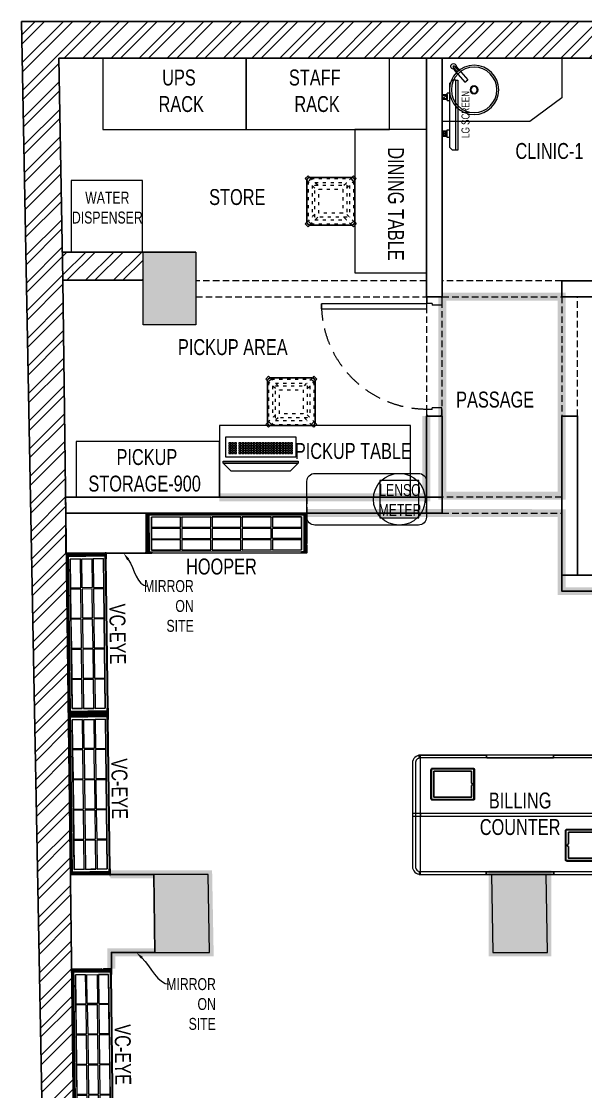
# Model space of a CAD drawing. Header units: feet. Extents: x 8707029 to 8714082, y -5938855 to -5926754.
# Drawn here: x 8707029 to 8710572, y -5933479 to -5926754 of the extents above; entities that cross this region are included whole.
import ezdxf
from ezdxf import colors
from ezdxf.entities.mleader import LeaderData, LeaderLine
from ezdxf.math import Vec2, Vec3

# ---------------------------------------------------------------- set-up
doc = ezdxf.new("R2010")
doc.units = ezdxf.units.FT
doc.header["$LTSCALE"] = 33
doc.header["$MEASUREMENT"] = 0
for name, pattern in [('a_p6_plan_L18$0$HIDDEN', [0.375, 0.25, -0.125]), ('ACAD_ISO03W100', [30, 12, -18]), ('HIDDEN2', [4.7625, 3.175, -1.5875]), ('HIDDENX2', [0.75, 0.5, -0.25])]:
    doc.linetypes.add(name, pattern=pattern)
for name, color, linetype, lineweight in [('A-COL', 243, 'Continuous', 9), ('column hatch', 5, 'Continuous', 0), ('Door', 2, 'Continuous', 13), ('Floor-Unit', 1, 'Continuous', 13), ('LENS-DIM', 252, 'Continuous', 5), ('LENS-DOOR', 34, 'Continuous', 20), ('LENS-PARTITION', 21, 'Continuous', 25), ('LENS-TEXT', 31, 'Continuous', 5), ('LENS_CURTAIN', 5, 'a_p6_plan_L18$0$HIDDEN', 9), ('LK-EQPMT', 3, 'Continuous', 18), ('LK-FF&E FLOOR', 1, 'Continuous', 9), ('LK-FF&E WALL', 1, 'Continuous', 9), ('LK-FLUTTED FINISH', 20, 'Continuous', 30), ('LK-FURNITURE', 13, 'Continuous', 9), ('LK-IT', 3, 'Continuous', 18), ('LK-MIRROR', 133, 'Continuous', 13), ('LK-TILES FINISH', 251, 'Continuous', 5), ('LN-ELEVATION-1', 81, 'Continuous', 25), ('LN-ELEVATION-2', 103, 'Continuous', 20), ('LN-ELEVATION-3', 125, 'Continuous', 18), ('LN-ELEVATION-5', 167, 'Continuous', 5), ('LN-HATCH', 251, 'Continuous', 0), ('PLANO-TXT', 252, 'Continuous', 5), ('TV', 92, 'Continuous', 18)]:
    doc.layers.add(name, color=color, linetype=linetype, lineweight=lineweight)
doc.layers.add('A-WALL', color=1, linetype='Continuous')
doc.layers.add('LAMINATE FINISH', color=80, linetype='Continuous')
doc.styles.add('LK TXT', font='GILC____.TTF', dxfattribs={"height": 100})
doc.styles.get("Standard").update_dxf_attribs({"font": 'GILC____.TTF'})
pattern_1 = [(225, (-9876981.5, 5276021.07), (88.2999593, -88.2999593), []), (225, (-9877040.37, 5276021.07), (88.2999593, -88.2999593), [])]
pattern_2 = [(45, (7858558.917, 3503823.203), (-4.4901280605, 4.4901280605), [])]

# ---------------------------------------------------------------- blocks, each defined once
blk = doc.blocks.new('rtf')
at = {"color": 0, "linetype": 'ByBlock', "lineweight": -2}
for p, q in [((16412.5, -172798.8), (16452.4, -172798.8)), ((16412.5, -172810.8), (16412.5, -172798.8)), ((16412.5, -172810.8), (16452.4, -172810.8)), ((16425.3, -172793.1), (16535.3, -172793.1)), ((16535.3, -172793.1), (16535.3, -172817.1)), ((16425.3, -172817.1), (16535.3, -172817.1))]:
    blk.add_line(p, q, dxfattribs=at)
for centre, radius, start, end in [((16412.5, -172805.1), 17.5, 21.05059, 340.94218), ((16444.5, -172804.8), 9.89, 322.65623, 37.34377)]:
    blk.add_arc(centre, radius, start, end, dxfattribs=at)
blk = doc.blocks.new('dsg')
at = {"color": 0, "linetype": 'ByBlock', "lineweight": -2}
for radius in [155, 143, 25, 20]:
    blk.add_circle((11491.5, -171102.6), radius, dxfattribs=at)
blk.add_blockref('rtf', (-5117.5, 1702.9), dxfattribs=at)
blk = doc.blocks.new('*U38')
at = {"layer": 'LENS-DOOR'}
for p, q in [((548121.7, 1779235.3), (548121.7, 1778573.8)), ((548121.7, 1779235.3), (548153, 1779235.3)), ((548153, 1778573.8), (548153, 1779235.3)), ((547447.3, 1778568.6), (547452.5, 1778568.6)), ((547447.3, 1778484.1), (547447.3, 1778568.6)), ((547452.5, 1778573.8), (547488.9, 1778573.8)), ((547452.5, 1778568.6), (547452.5, 1778573.8)), ((547488.9, 1778539.9), (547488.9, 1778573.8)), ((547488.9, 1778539.9), (547499.3, 1778539.9)), ((547499.3, 1778478.9), (547499.3, 1778539.9)), ((548121.7, 1778573.8), (548153, 1778573.8)), ((548145.2, 1778478.9), (548145.2, 1778539.9)), ((548155.6, 1778539.9), (548145.2, 1778539.9)), ((548192.1, 1778573.8), (548155.6, 1778573.8)), ((548155.6, 1778539.9), (548155.6, 1778573.8)), ((548192.1, 1778568.6), (548192.1, 1778573.8)), ((548197.3, 1778568.6), (548192.1, 1778568.6)), ((548197.3, 1778484.1), (548197.3, 1778568.6)), ((547447.3, 1778484.1), (547452.5, 1778484.1)), ((547452.5, 1778478.9), (547452.5, 1778484.1)), ((547452.5, 1778478.9), (547499.3, 1778478.9)), ((548192.1, 1778478.9), (548145.2, 1778478.9)), ((548192.1, 1778478.9), (548192.1, 1778484.1)), ((548197.3, 1778484.1), (548192.1, 1778484.1))]:
    blk.add_line(p, q, dxfattribs=at)
at = {"layer": 'LENS-DOOR', "color": 7, "linetype": 'HIDDEN2'}
blk.add_ellipse((548153, 1778573.8), major_axis=(-661.5, 0), ratio=1, start_param=-1.570791, end_param=0.051209, dxfattribs=at)
blk = doc.blocks.new('CLENS 600 TYPE 6')
at = {"layer": 'LN-ELEVATION-1', "ltscale": 0.5}
blk.add_lwpolyline([(130, -225), (-130, -225, -0.414214), (-150, -205), (-150, 55, -0.414214), (-130, 75), (130, 75, -0.414214), (150, 55), (150, -205, -0.414214)], format="xyb", close=True, dxfattribs=at)
at = {"layer": 'LN-ELEVATION-3', "linetype": 'ACAD_ISO03W100', "ltscale": 0.05}
for p, q in [((-82.3, 25), (-124.7, 67.4)), ((124.7, 67.4), (-124.7, 67.4)), ((82.3, 25), (124.7, 67.4)), ((-100, 7.3), (-142.4, 49.7)), ((-142.4, -199.7), (-142.4, 49.7)), ((-117.4, -174.7), (-117.4, 24.7)), ((99.7, 42.4), (-99.7, 42.4)), ((100, 7.3), (142.4, 49.7)), ((117.4, -174.7), (117.4, 24.7)), ((142.4, -199.7), (142.4, 49.7)), ((-100, -157.3), (-142.4, -199.7)), ((-82.3, -175), (-124.7, -217.4)), ((99.7, -192.4), (-99.7, -192.4)), ((82.3, -175), (124.7, -217.4)), ((100, -157.3), (142.4, -199.7)), ((124.7, -217.4), (-124.7, -217.4))]:
    blk.add_line(p, q, dxfattribs=at)
for points in [[(-132.2, 74.9), (-124.7, 67.4), (-142.4, 49.7), (-149.9, 57.2)], [(132.2, 74.9), (124.7, 67.4), (142.4, 49.7), (149.9, 57.2)], [(-132.2, -224.9), (-124.7, -217.4), (-142.4, -199.7), (-149.9, -207.2)], [(132.2, -224.9), (124.7, -217.4), (142.4, -199.7), (149.9, -207.2)]]:
    blk.add_lwpolyline(points, dxfattribs=at)
for points in [[(100, -175), (-100, -175), (-100, 25), (100, 25)], [(75, -150), (-75, -150), (-75, 0), (75, 0)]]:
    blk.add_lwpolyline(points, close=True, dxfattribs=at)
at = {"layer": 'LN-ELEVATION-5', "ltscale": 0.5}
for points in [[(-149.9, 57.2), (-160.1, 67.4), (-142.4, 85.1), (-132.2, 74.9)], [(149.9, 57.2), (160.1, 67.4), (142.4, 85.1), (132.2, 74.9)], [(-149.9, -207.2), (-160.1, -217.4), (-142.4, -235.1), (-132.2, -224.9)], [(149.9, -207.2), (160.1, -217.4), (142.4, -235.1), (132.2, -224.9)]]:
    blk.add_lwpolyline(points, dxfattribs=at)
blk = doc.blocks.new('A$C5bd2d32c')
at = {"layer": 'column hatch'}
h = blk.add_hatch(color=8, dxfattribs=at)
h.dxf.hatch_style = 1
h.paths.add_polyline_path([(5306.8, -7955.3), (4976.6, -7955.3), (4976.6, -8361.7), (5306.8, -8476)])
h.paths.add_polyline_path([(8704.7, -9075.9), (8268.8, -9075.9), (8268.8, -9507.7), (8799.1, -9685.6)])
h.paths.add_polyline_path([(3009.9, -7117.2), (2654.3, -7117.2), (2654.3, -7552.1), (3009.9, -7676)])
h.paths.add_polyline_path([(2919.7, -2944.6), (2577.8, -2944.6), (2585.5, -3434.3), (2928.8, -3434.3)])
h.paths.add_polyline_path([(5041.5, -2944.6), (4699.6, -2944.6), (4707.3, -3434.3), (5050.6, -3434.3)])
h.paths.add_polyline_path([(7746.6, -2887), (7318.5, -2953.3), (7392.3, -3430.2), (7820.4, -3363.9)])
h.paths.add_polyline_path([(7147.1, 984.7), (6757.4, 959.9), (6788, 478.3), (7221.3, 505.8)])
h.paths.add_polyline_path([(2842.1, 966.4), (2511.9, 966.4), (2511.9, 509.2), (2842.1, 509.2)])
at = {"layer": 'LN-HATCH'}
h = blk.add_hatch(dxfattribs=at)
h.set_pattern_fill('ANSI32', color=256, scale=333, angle=180)
h.set_pattern_definition(pattern_1)
h.paths.add_polyline_path([(6883.1, 2415.4), (1746.6, 2415.4), (1929.6, -7299.7), (2654.3, -7552.1), (2654.3, -7396.6), (2107.5, -7190.8), (2007.2, 788.6), (1980.9, 2185.4), (6883.1, 2185.4)])
h = blk.add_hatch(dxfattribs=at)
h.set_pattern_fill('ANSI32', color=256, scale=333, angle=180)
h.set_pattern_definition(pattern_1)
h.paths.add_polyline_path([(2511.9, 966.4), (2003.9, 966.4), (2007.2, 788.6), (2511.9, 788.6)])
at = {"layer": 'A-COL'}
for p, q in [((2511.9, 509.2), (2511.9, 966.4)), ((2842.1, 966.4), (2842.1, 509.2)), ((2842.1, 509.2), (2511.9, 509.2))]:
    blk.add_line(p, q, dxfattribs=at)
for points in [[(2919.7, -2944.6), (2577.8, -2944.6), (2585.5, -3434.3), (2928.8, -3434.3)], [(5041.5, -2944.6), (4699.6, -2944.6), (4707.3, -3434.3), (5050.6, -3434.3)]]:
    blk.add_lwpolyline(points, close=True, dxfattribs=at)
at = {"layer": 'A-WALL'}
for p, q in [((1746.6, 2415.4), (6883.1, 2415.4)), ((1746.6, 2415.4), (1929.6, -7299.7)), ((1980.9, 2185.4), (6883.1, 2185.4)), ((1980.9, 2185.4), (2007.2, 788.6)), ((2003.9, 966.4), (2511.9, 966.4)), ((2511.9, 966.4), (2842.1, 966.4)), ((2511.9, 788.6), (2007.2, 788.6)), ((2007.2, 788.6), (2107.5, -7190.8))]:
    blk.add_line(p, q, dxfattribs=at)
blk = doc.blocks.new('VC HD 1010')
at = {"layer": 'LN-HATCH', "ltscale": 0.5}
h = blk.add_hatch(dxfattribs=at)
h.set_pattern_fill('ANSI31', color=256, scale=2)
h.set_pattern_definition([(45, (3761554.586, 1795022.936), (-4.490128061, 4.490128061), [])])
h.paths.add_polyline_path([(-505.2, 24), (-505.2, -166), (-499.2, -166), (-499.2, -176), (-505.2, -176), (-505.2, -220), (-487.2, -220), (-487.2, 24)])
h = blk.add_hatch(dxfattribs=at)
h.set_pattern_fill('ANSI31', color=256, scale=2)
h.set_pattern_definition(pattern_2)
h.paths.add_polyline_path([(504.8, 24), (504.8, -166), (498.8, -166), (498.8, -176), (504.8, -176), (504.8, -220), (486.8, -220), (486.8, 24)])
h = blk.add_hatch(dxfattribs=at)
h.set_pattern_fill('ANSI31', color=256, scale=2)
h.set_pattern_definition([(45, (7858741.917, 3503823.203), (-4.4901280605, 4.4901280605), [])])
h.paths.add_polyline_path([(-470.2, -220), (-470.2, -226), (-505.2, -226), (-505.2, -220)])
h = blk.add_hatch(dxfattribs=at)
h.set_pattern_fill('ANSI31', color=256, scale=2)
h.set_pattern_definition(pattern_2)
h.paths.add_polyline_path([(476.8, -220), (476.8, -226), (511.8, -226), (511.8, -220)])
at = {"layer": 'LN-ELEVATION-1', "ltscale": 0.5}
for points in [[(-505.2, 24), (-505.2, -166), (-499.2, -166), (-499.2, -176), (-505.2, -176), (-505.2, -220), (-487.2, -220), (-487.2, 24)], [(486.8, 12), (-487.2, 12), (-487.2, 18), (486.8, 18)], [(504.8, 24), (504.8, -166), (498.8, -166), (498.8, -176), (504.8, -176), (504.8, -220), (486.8, -220), (486.8, 24)], [(-470.2, -220), (-470.2, -226), (-505.2, -226), (-505.2, -220)], [(469.8, -220), (469.8, -226), (504.8, -226), (504.8, -220)]]:
    blk.add_lwpolyline(points, close=True, dxfattribs=at)
at = {"layer": 'LN-ELEVATION-2', "ltscale": 0.5}
blk.add_lwpolyline([(470.2, 0), (-470.2, 0), (-470.2, -208), (470.2, -208)], close=True, dxfattribs=at)
at = {"layer": 'LN-ELEVATION-3', "ltscale": 0.5}
for p, q in [((-487.2, 24), (486.8, 24)), ((-470.2, -220), (469.8, -220)), ((469.8, -226), (-470.2, -226))]:
    blk.add_line(p, q, dxfattribs=at)
for points in [[(-470.2, 0), (-288.5, 0), (-288.5, -64), (-470.2, -64)], [(-280.5, 0), (-98.8, 0), (-98.8, -64), (-280.5, -64)], [(-90.8, 0), (90.8, 0), (90.8, -64), (-90.8, -64)], [(98.8, 0), (280.5, 0), (280.5, -64), (98.8, -64)], [(288.5, 0), (470.2, 0), (470.2, -64), (288.5, -64)], [(-470.2, -136), (-288.5, -136), (-288.5, -72), (-470.2, -72)], [(-280.5, -72), (-98.8, -72), (-98.8, -136), (-280.5, -136)], [(-90.8, -72), (90.8, -72), (90.8, -136), (-90.8, -136)], [(98.8, -72), (280.5, -72), (280.5, -136), (98.8, -136)], [(288.5, -72), (470.2, -72), (470.2, -136), (288.5, -136)], [(-470.2, -144), (-288.5, -144), (-288.5, -208), (-470.2, -208)], [(-280.5, -144), (-98.8, -144), (-98.8, -208), (-280.5, -208)], [(-90.8, -144), (90.8, -144), (90.8, -208), (-90.8, -208)], [(98.8, -144), (280.5, -144), (280.5, -208), (98.8, -208)], [(288.5, -144), (470.2, -144), (470.2, -208), (288.5, -208)]]:
    blk.add_lwpolyline(points, close=True, dxfattribs=at)
blk = doc.blocks.new('I-PAD Frame')
at = {"color": 3, "linetype": 'Continuous'}
blk.add_lwpolyline([(357868.7, -232321.1), (358122.7, -232321.1, 0.414214), (358132.7, -232311.1), (358132.7, -232129.1, 0.414214), (358122.7, -232119.1), (357868.7, -232119.1, 0.414214), (357858.7, -232129.1), (357858.7, -232311.1, 0.414214)], format="xyb", close=True, dxfattribs=at)
at = {"color": 3, "linetype": 'Continuous', "lineweight": 25}
blk.add_lwpolyline([(358113.2, -232229.7), (358113.2, -232302.1), (357878.2, -232302.1), (357878.2, -232138.1), (358113.2, -232138.1), (358113.2, -232210.6, 0.327538), (358114.6, -232212.5, -0.733799), (358114.6, -232227.8, 0.327538)], format="xyb", close=True, dxfattribs=at)
blk = doc.blocks.new('Billing Counter-1350')
at = {"color": 5, "linetype": 'HIDDENX2', "ltscale": 0.025}
for p, q in [((-625, -375), (-625, 375)), ((625, -375), (625, 375))]:
    blk.add_line(p, q, dxfattribs=at)
at = {"color": 0, "linetype": 'Continuous'}
for p, q in [((625, 375), (-625, 375)), ((675, -325), (675, 325)), ((-625, -375), (625, -375))]:
    blk.add_line(p, q, dxfattribs=at)
at = {"color": 2, "linetype": 'Continuous'}
blk.add_line((624, -375), (625, -375), dxfattribs=at)
at = {"color": 2, "linetype": 'HIDDENX2', "ltscale": 0.025}
for points in [[(-633, 375), (-212.4, 375), (-212.4, 358), (-633, 358)], [(210.3, 375), (-210.3, 375), (-210.3, 358), (210.3, 358)], [(212.3, 375), (632.9, 375), (632.9, 358), (212.3, 358)], [(-633, -375), (-212.4, -375), (-212.4, -358), (-633, -358)], [(210.3, -375), (-210.3, -375), (-210.3, -358), (210.3, -358)], [(212.3, -375), (632.9, -375), (632.9, -358), (212.3, -358)]]:
    blk.add_lwpolyline(points, close=True, dxfattribs=at)
at = {"color": 5, "linetype": 'Continuous'}
for points in [[(-555.9, 97.3), (-288.9, 97.3), (-288.9, 286.2), (-555.9, 286.2)], [(555.9, -97.3), (288.9, -97.3), (288.9, -286.2), (555.9, -286.2)]]:
    blk.add_lwpolyline(points, close=True, dxfattribs=at)
at = {"color": 5, "linetype": 'HIDDENX2', "ltscale": 0.025}
blk.add_lwpolyline([(625, 8.5), (-625, 8.5), (-625, -8.5), (625, -8.5)], close=True, dxfattribs=at)
at = {"color": 0, "linetype": 'Continuous'}
for centre, start, end in [((-625, 325), 90, 180), ((625, 325), 0, 90), ((625, -325), 270, 0)]:
    blk.add_arc(centre, 50, start, end, dxfattribs=at)
at = {"layer": 'LN-ELEVATION-2'}
blk.add_line((-675, 325), (-675, -325), dxfattribs=at)
for points in [[(625, 375), (-625, 375, 0.414214), (-675, 325), (-675, -325, 0.414214), (-625, -375), (625, -375, 0.414214), (675, -325), (675, 325, 0.414214)], [(625, 357), (-625, 357, 0.414214), (-657, 325), (-657, -325, 0.414214), (-625, -357), (625, -357, 0.414214), (657, -325), (657, 325, 0.414214)]]:
    blk.add_lwpolyline(points, format="xyb", close=True, dxfattribs=at)
blk.add_lwpolyline([(-675, -8.5), (675, -8.5), (675, 8.5), (-675, 8.5)], close=True, dxfattribs=at)
blk.add_arc((-625, -325), 50, 180, 270, dxfattribs=at)
at = {"color": 2, "linetype": 'Continuous', "xscale": -1, "rotation": 180}
blk.add_blockref('I-PAD Frame', (-358418.2, -232028.4), dxfattribs=at)
at = {"color": 2, "linetype": 'Continuous', "xscale": -1}
blk.add_blockref('I-PAD Frame', (358418.2, 232028.4), dxfattribs=at)
at = {"layer": 'LENS-TEXT', "color": 0, "linetype": 'Continuous', "ltscale": 3, "insert": (1, 5.6), "char_height": 100, "attachment_point": 5, "style": 'LK TXT'}
blk.add_mtext_dynamic_manual_height_columns('BILLING COUNTER', width=353.056, gutter_width=0.5, heights=[0], dxfattribs=at)
blk = doc.blocks.new('*U23')
at = {"layer": 'LK-EQPMT', "ltscale": 12}
blk.add_lwpolyline([(6, 4.9), (-6, 4.9), (-6, -4.9), (6, -4.9)], close=True, dxfattribs=at)
blk = doc.blocks.new('*U24')
at = {"color": 0, "linetype": 'ByBlock', "lineweight": -2}
for p in [(0, 0), (18, 0), (35.9, 0), (53.9, 0), (71.8, 0), (89.8, 0), (107.8, 0), (125.7, 0), (143.7, 0), (161.6, 0), (179.6, 0), (197.6, 0), (215.5, 0), (233.5, 0), (251.4, 0), (269.4, 0), (287.4, 0), (305.3, 0), (323.3, 0), (0, -14.7), (0, -29.5), (0, -44.2), (0, -59), (18, -14.7), (18, -29.5), (18, -44.2), (18, -59), (35.9, -14.7), (35.9, -29.5), (35.9, -44.2), (35.9, -59), (53.9, -14.7), (53.9, -29.5), (53.9, -44.2), (53.9, -59), (71.8, -14.7), (71.8, -29.5), (71.8, -44.2), (71.8, -59), (89.8, -14.7), (89.8, -29.5), (89.8, -44.2), (89.8, -59), (107.8, -14.7), (107.8, -29.5), (107.8, -44.2), (107.8, -59), (125.7, -14.7), (125.7, -29.5), (125.7, -44.2), (125.7, -59), (143.7, -14.7), (143.7, -29.5), (143.7, -44.2), (143.7, -59), (161.6, -14.7), (161.6, -29.5), (161.6, -44.2), (161.6, -59), (179.6, -14.7), (179.6, -29.5), (179.6, -44.2), (179.6, -59), (197.6, -14.7), (197.6, -29.5), (197.6, -44.2), (197.6, -59), (215.5, -14.7), (215.5, -29.5), (215.5, -44.2), (215.5, -59), (233.5, -14.7), (233.5, -29.5), (233.5, -44.2), (233.5, -59), (251.4, -14.7), (251.4, -29.5), (251.4, -44.2), (251.4, -59), (269.4, -14.7), (269.4, -29.5), (269.4, -44.2), (269.4, -59), (287.4, -14.7), (287.4, -29.5), (287.4, -44.2), (287.4, -59), (305.3, -14.7), (305.3, -29.5), (305.3, -44.2), (305.3, -59), (323.3, -14.7), (323.3, -29.5), (323.3, -44.2), (323.3, -59)]:
    blk.add_blockref('*U23', p, dxfattribs=at)
blk = doc.blocks.new('*U21')
at = {"layer": 'LK-EQPMT', "ltscale": 12}
blk.add_lwpolyline([(6, 4.9), (-6, 4.9), (-6, -4.9), (6, -4.9)], close=True, dxfattribs=at)
blk = doc.blocks.new('*U22')
at = {"color": 0, "linetype": 'ByBlock', "lineweight": -2}
for p in [(0, 0), (18, 0), (35.9, 0), (0, -14.7), (0, -29.5), (0, -44.2), (0, -59), (18, -14.7), (18, -29.5), (18, -44.2), (18, -59), (35.9, -14.7), (35.9, -29.5), (35.9, -44.2), (35.9, -59)]:
    blk.add_blockref('*U21', p, dxfattribs=at)
blk = doc.blocks.new('*U16')
at = {"ltscale": 12}
blk.add_lwpolyline([(8, 0), (8, 129.1), (448, 129.1), (448, 0)], close=True, dxfattribs=at)
for name, p in [('*U24', (35.2, 101.6)), ('*U22', (386.6, 101.6))]:
    blk.add_blockref(name, p)
blk = doc.blocks.new('Pickup table PC')
at = {"layer": 'LN-ELEVATION-2', "ltscale": 0.5}
for points in [[(470, 50), (0, 50), (0, 62), (470, 62)], [(420, 0), (50, 0), (0, 50), (470, 50)]]:
    blk.add_lwpolyline(points, close=True, dxfattribs=at)
blk = doc.blocks.new('CLINIC SCREEN')
at = {"layer": 'TV', "ltscale": 12}
for p, q in [((-220, -19.4), (-200.6, 0)), ((200.6, 0), (-200.6, 0)), ((-138.5, 0), (-138.5, 15.5)), ((-138.5, 15.5), (-92, 15.5)), ((-92, 15.5), (-92, 0)), ((92, 15.5), (92, 0)), ((92, 15.5), (138.5, 15.5)), ((138.5, 0), (138.5, 15.5)), ((220, -19.4), (200.6, 0)), ((-220, -38.8), (-220, -19.4)), ((220, -38.8), (220, -19.4))]:
    blk.add_line(p, q, dxfattribs=at)
at = {"layer": 'TV'}
for p, q in [((-103.1, 42.9), (-127.4, 18.6)), ((-127.4, 42.9), (-103.1, 18.6)), ((102.7, 42.9), (127, 18.6))]:
    blk.add_line(p, q, dxfattribs=at)
for points in [[(-130.4, 15.5), (-100.1, 15.5), (-100.1, 45.9), (-130.4, 45.9)], [(-127.4, 18.6), (-103.1, 18.6), (-103.1, 42.9), (-127.4, 42.9)], [(130, 15.5), (99.7, 15.5), (99.7, 45.9), (130, 45.9)], [(127, 18.6), (102.7, 18.6), (102.7, 42.9), (127, 42.9)]]:
    blk.add_lwpolyline(points, close=True, dxfattribs=at)
at = {"layer": 'TV', "ltscale": 12}
blk.add_lwpolyline([(-220, -51.7), (-220, -38.8), (220, -38.8), (220, -51.7)], close=True, dxfattribs=at)
at = {"layer": 'Floor-Unit', "color": 0, "ltscale": 2, "insert": (5.2, -100.4), "char_height": 50, "attachment_point": 5}
blk.add_mtext_dynamic_manual_height_columns('LG SCREEN', width=466.48, gutter_width=12.5, heights=[0], dxfattribs=at)

msp = doc.modelspace()

# ---------------------------------------------------------------- linework, layer by layer
at = {"layer": 'LAMINATE FINISH', "color": 85, "linetype": 'ACAD_ISO03W100', "ltscale": 0.05, "const_width": 50}
msp.add_lwpolyline([(8709672.2, -5929234.4), (8709672.2, -5928484.4)], dxfattribs=at)
at = {"layer": 'LENS-PARTITION'}
for points in [[(8709572.2, -5928484.4), (8709672.2, -5928484.4), (8709672.2, -5926984.4), (8709572.2, -5926984.4)], [(8712050.9, -5928384.4), (8710422.2, -5928384.4), (8710422.2, -5928484.4), (8710522.2, -5928484.4), (8712057.2, -5928484.4)], [(8709672.2, -5929234.4), (8709572.2, -5929234.4), (8709572.2, -5929744.3), (8709672.2, -5929744.3)], [(8710522.2, -5930234.4), (8710422.2, -5930234.4), (8710422.2, -5929234.4), (8710522.2, -5929234.4)], [(8709672.2, -5929744.3), (8707306.8, -5929744.3), (8707308, -5929844.3), (8709672.2, -5929844.3)], [(8707812.4, -5930094.7), (8707308.7, -5930094.7), (8707308.7, -5929844.3), (8707812.4, -5929844.3)], [(8712514, -5930234.4), (8712057.2, -5930234.4), (8710522.2, -5930234.4), (8710422.2, -5930234.4), (8710422.2, -5930334.4), (8712529.5, -5930334.4)]]:
    msp.add_lwpolyline(points, close=True, dxfattribs=at)
msp.add_lwpolyline([(8707594, -5932707.3), (8707594, -5932604.2), (8707867.9, -5932604.2), (8707860.2, -5932114.4), (8707586.7, -5932114.4), (8707336.6, -5932117.6)], dxfattribs=at)
at = {"layer": 'LENS_CURTAIN', "ltscale": 5}
for points in [[(8709572.2, -5928384.4), (8708124.5, -5928384.4), (8708124.5, -5928484.4), (8709572.2, -5928484.4)], [(8710422.2, -5928384.4), (8709672.2, -5928384.4), (8709672.2, -5928484.4), (8710422.2, -5928484.4)], [(8709572.2, -5928484.4), (8709572.2, -5929234.4), (8709672.2, -5929234.4), (8709672.2, -5928484.4)], [(8710422.2, -5928484.4), (8710422.2, -5929234.4), (8710522.2, -5929234.4), (8710522.2, -5928484.4)], [(8709572.2, -5929744.3), (8708822.2, -5929744.3), (8708822.2, -5929844.3), (8709572.2, -5929844.3)], [(8710422.2, -5929744.3), (8709672.2, -5929744.3), (8709672.2, -5929844.3), (8710422.2, -5929844.3)]]:
    msp.add_lwpolyline(points, close=True, dxfattribs=at)
at = {"layer": 'LK-EQPMT'}
msp.add_lwpolyline([(8709525.1, -5929874.3), (8709525.1, -5929639.3), (8709279.1, -5929639.3), (8709279.1, -5929874.3)], close=True, dxfattribs=at)
at = {"layer": 'LK-FF&E WALL'}
for points in [[(8708441.2, -5926984.4), (8707541.2, -5926984.4), (8707541.2, -5927434.4), (8708441.2, -5927434.4)], [(8709341.2, -5926984.4), (8708441.2, -5926984.4), (8708441.2, -5927434.4), (8709341.2, -5927434.4)], [(8709572.2, -5928334.4), (8709572.2, -5927434.4), (8709122.2, -5927434.4), (8709122.2, -5928334.4)], [(8707340.4, -5928203.4), (8707790.4, -5928203.4), (8707790.4, -5927753.4), (8707340.4, -5927753.4)], [(8708272.2, -5929744.3), (8709472.2, -5929744.3), (8709472.2, -5929294.3), (8708272.2, -5929294.3)], [(8708272.2, -5929744.3), (8708272.2, -5929394.3), (8707372.2, -5929394.3), (8707372.2, -5929744.3)]]:
    msp.add_lwpolyline(points, close=True, dxfattribs=at)
msp.add_lwpolyline([(8708822.2, -5929869.3), (8708822.2, -5929644.3, -0.414214), (8708872.2, -5929594.3), (8709522.2, -5929594.3, -0.414214), (8709572.2, -5929644.3), (8709572.2, -5929869.3, -0.414214), (8709522.2, -5929919.3), (8708872.2, -5929919.3, -0.414214)], format="xyb", close=True, dxfattribs=at)
msp.add_circle((8709402.1, -5929756.8), 162.5, dxfattribs=at)
at = {"layer": 'LK-FLUTTED FINISH', "linetype": 'ACAD_ISO03W100', "ltscale": 0.05, "const_width": 50}
msp.add_lwpolyline([(8711415.2, -5930334.4), (8710422.2, -5930334.4), (8710422.2, -5929844.3), (8708822.1, -5929843.5)], dxfattribs=at)
at = {"layer": 'LK-FURNITURE'}
msp.add_lwpolyline([(8709672.2, -5927384.4), (8709672.2, -5926984.4), (8710422.2, -5926984.4), (8710422.2, -5927234.4), (8710222.2, -5927384.4)], close=True, dxfattribs=at)
at = {"layer": 'LK-MIRROR', "linetype": 'ACAD_ISO03W100', "ltscale": 0.05, "const_width": 50}
msp.add_lwpolyline([(8707594, -5932707.3), (8707594, -5932604.2), (8708211.2, -5932604.2), (8708202.1, -5932114.4), (8707586.7, -5932114.4)], dxfattribs=at)
msp.add_lwpolyline([(8709987.6, -5932114.4), (8710332.9, -5932114.4), (8710332.9, -5932604.2), (8709987.6, -5932604.2)], close=True, dxfattribs=at)
at = {"layer": 'LK-TILES FINISH', "color": 212, "linetype": 'ACAD_ISO03W100', "ltscale": 0.05, "const_width": 50}
for points in [[(8709672.2, -5928484.4), (8710422.2, -5928484.4), (8710422.2, -5929734.4), (8709672.2, -5929734.4), (8709672.2, -5929234.4)], [(8709572.2, -5929234.4), (8709572.2, -5929744.3), (8708272.2, -5929744.3)]]:
    msp.add_lwpolyline(points, dxfattribs=at)

# ---------------------------------------------------------------- block references
at = {"layer": 'Door', "rotation": 90.00000000000003}
msp.add_blockref('*U38', (10488148.5, -6476681.7), dxfattribs=at)
at = {"layer": 'LENS-DIM', "color": 2}
msp.add_blockref('A$C5bd2d32c', (8705282.4, -5929169.9), dxfattribs=at)
at = {"layer": 'LK-FF&E FLOOR'}
msp.add_blockref('Billing Counter-1350', (8710160.2, -5931739.4), dxfattribs=at)
at = {"layer": 'LK-FF&E WALL', "rotation": 179.9999999999999}
for p in [(8708972.2, -5927959.4), (8708724, -5929219.3)]:
    msp.add_blockref('CLENS 600 TYPE 6', p, dxfattribs=at)
at = {"layer": 'LK-FF&E WALL', "xscale": -1}
for p, rotation in [((8708316.9, -5929868.1), 0.0668477490265307), ((8707341.5, -5930602.5), 90.7201931858593), ((8707354.2, -5931612.5), 90.7201931858593), ((8707374.3, -5933215.3), 90.7201931858593)]:
    msp.add_blockref('VC HD 1010', p, dxfattribs=dict(at, rotation=rotation))
at = {"layer": 'LK-IT', "rotation": 90.00000000000006}
msp.add_blockref('CLINIC SCREEN', (8709718.1, -5927344.4), dxfattribs=at)
at = {"layer": 'LK-IT', "ltscale": 0.5, "rotation": 180}
msp.add_blockref('*U16', (8708759.8, -5929363.9), dxfattribs=at)
at = {"layer": 'LK-IT'}
msp.add_blockref('Pickup table PC', (8708296.7, -5929580.1), dxfattribs=at)
at = {"layer": 'LN-ELEVATION-3', "xscale": -1, "rotation": 131.1558274151865}
msp.add_blockref('dsg', (8573482.5, -6031136.4), dxfattribs=at)

# ---------------------------------------------------------------- texts
at = {"layer": 'LENS-TEXT', "color": 0, "linetype": 'Continuous', "ltscale": 3, "attachment_point": 5, "style": 'LK TXT'}
for s, width, gutter_width, insert, char_height in [('UPS\\P RACK', 1099.487, 1, (8708018.5, -5927191), 100), ('STAFF\\P RACK', 1099.487, 1, (8708871.5, -5927191), 100), ('CLINIC-1', 730.507, 1, (8710345.3, -5927569.2), 100), ('WATER \\PDISPENSER', 264.162, 0.75, (8707568.4, -5927924.8), 75), ('STORE', 865.509, 1, (8708384.8, -5927858.6), 100), (' PICKUP AREA', 865.509, 1, (8708342.3, -5928801.6), 100), ('PASSAGE', 730.507, 1, (8710004.4, -5929131.3), 100), (' PICKUP STORAGE-900', 865.509, 1, (8707802.9, -5929575.8), 100), ('PICKUP TABLE  ', 783.964, 1, (8709113.8, -5929454.4), 100), ('LENSO\\PMETER', 353.056, 0.5, (8709406.4, -5929761.6), 75)]:
    msp.add_mtext_dynamic_manual_height_columns(s, width=width, gutter_width=gutter_width, heights=[0], dxfattribs=dict(at, insert=insert, char_height=char_height))
at = {"layer": 'LENS-TEXT', "color": 0, "linetype": 'Continuous', "ltscale": 3, "insert": (8709380.5, -5927901.5), "char_height": 100, "attachment_point": 5, "rotation": 270, "style": 'LK TXT'}
msp.add_mtext_dynamic_manual_height_columns('DINING TABLE', width=783.964, gutter_width=1, heights=[0], dxfattribs=at)
at = {"layer": 'PLANO-TXT', "linetype": 'Continuous', "ltscale": 3, "insert": (8708285.2, -5930180.2), "char_height": 100, "width": 271.785, "attachment_point": 5, "style": 'LK TXT'}
msp.add_mtext('HOOPER', dxfattribs=at)
at = {"layer": 'PLANO-TXT', "linetype": 'Continuous', "ltscale": 3, "char_height": 100, "width": 271.785, "attachment_point": 5, "rotation": 270.72019, "style": 'LK TXT'}
for insert in [(8707632.5, -5930603.8), (8707644.8, -5931575.8), (8707665.7, -5933246.6)]:
    msp.add_mtext('VC-EYE', dxfattribs=dict(at, insert=insert))

# ---------------------------------------------------------------- leaders
at = {"layer": 'LENS-TEXT', "color": 0, "linetype": 'Continuous', "ltscale": 3}
ml = msp.add_multileader_mtext('Standard', dxfattribs=at)
ml.set_content('\\pxqr,t3;{\\C0;MIRROR ON SITE}', color=1)
ml.set_leader_properties(color=256, linetype='ByLayer', lineweight=-1)
ml.build(insert=Vec2(0, 0))
ml.multileader.update_dxf_attribs({"leader_type": 2, "dogleg_length": 0.36, "arrow_head_size": 50})
ctx = ml.context
ctx.base_point, ctx.char_height, ctx.arrow_head_size, ctx.landing_gap_size, ctx.plane_origin, ctx.plane_x_axis, ctx.plane_y_axis = Vec3(8707821.6, -5930302.6, 47488.1), 75, 50, 0.09, Vec3(8714037, -5931862.8, 47488.1), Vec3(0.999999, -0.001097), Vec3(0.001097, 0.999999)
notes = []
notes.append((ctx, [(1, (1, 1, 0), (8707821.3, -5930302.6, 47488.1), (0.999999, -0.001097), 0.36, [(1, [(8707670.4, -5930094.7, 47488.1)], 0, [])])]))
ctx.mtext.insert, ctx.mtext.text_direction, ctx.mtext.rotation, ctx.mtext.width, ctx.mtext.flow_direction = Vec3(8707821.8, -5930264.6, 47488.1), Vec3(0.999999, -0.001097), 6.282088, 289.544, 5
ml = msp.add_multileader_mtext('Standard', dxfattribs=at)
ml.set_content('\\pxqr,t3;{\\C0;MIRROR ON SITE}', color=1)
ml.set_leader_properties(color=256, linetype='ByLayer', lineweight=-1)
ml.build(insert=Vec2(0, 0))
ml.multileader.update_dxf_attribs({"leader_type": 2, "dogleg_length": 0.36, "arrow_head_size": 50})
ctx = ml.context
ctx.base_point, ctx.char_height, ctx.arrow_head_size, ctx.landing_gap_size, ctx.plane_origin, ctx.plane_x_axis, ctx.plane_y_axis = Vec3(8707960.6, -5932803.7, 47488.1), 75, 50, 0.09, Vec3(8714176, -5934364, 47488.1), Vec3(0.999999, -0.001097), Vec3(0.001097, 0.999999)
notes.append((ctx, [(1, (1, 1, 0), (8707960.3, -5932803.7, 47488.1), (0.999999, -0.001097), 0.36, [(1, [(8707749.9, -5932604.2, 47488.1)], 0, [])])]))
ctx.mtext.insert, ctx.mtext.text_direction, ctx.mtext.rotation, ctx.mtext.width, ctx.mtext.flow_direction = Vec3(8707960.8, -5932765.7, 47488.1), Vec3(0.999999, -0.001097), 6.282088, 289.544, 5
for ctx, leaders in notes:
    for number, flags, end, landing, length, lines in leaders:
        leader = LeaderData()
        leader.index, (leader.has_last_leader_line, leader.has_dogleg_vector, leader.attachment_direction) = number, flags
        leader.last_leader_point, leader.dogleg_vector, leader.dogleg_length = Vec3(end), Vec3(landing), length
        for number, points, colour, breaks in lines:
            line = LeaderLine()
            line.index, line.vertices, line.color, line.breaks = number, Vec3.list(points), colors.encode_raw_color(colour), breaks
            leader.lines.append(line)
        ctx.leaders.append(leader)

doc.saveas('drawing.dxf')
